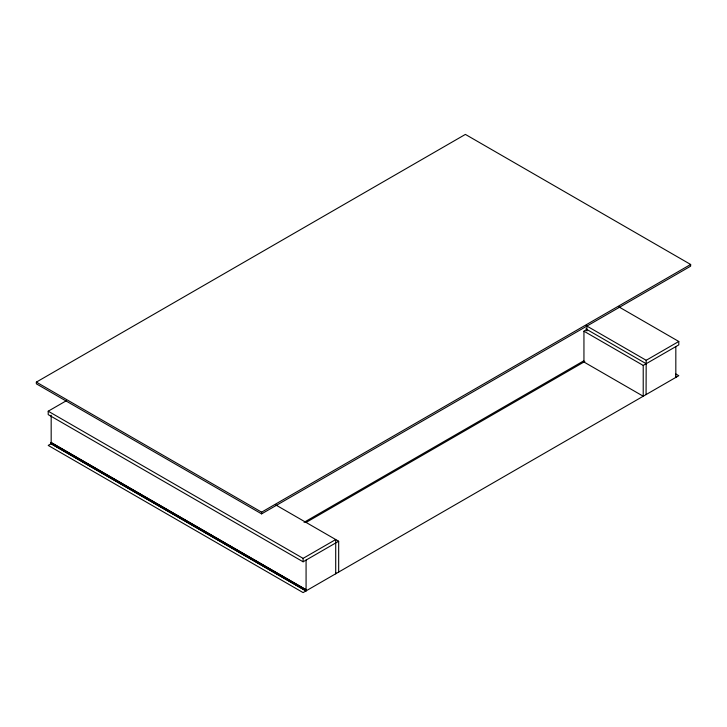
<?xml version="1.0" encoding="UTF-8"?>
<svg xmlns="http://www.w3.org/2000/svg" width="727" height="727" viewBox="0 0 727 727"><rect width="100%" height="100%" fill="white"/><g stroke="black" fill="none" stroke-linecap="round" stroke-linejoin="round"><path stroke-width="1.09" d="M36.35 382.111L465.389 134.404L690.65 264.464L690.65 266.173L261.611 513.871L36.35 383.82L36.35 382.111L261.611 512.162L690.65 264.464M338.673 572.058L338.673 541.251L303.104 561.789L48.209 414.626L48.209 411.2L66.43 400.686M306.076 589.597L305.949 590.951L51.044 443.788L51.172 442.434M51.172 442.57L306.076 589.742L51.044 442.507M306.076 560.081L306.076 590.878L51.172 443.715L48.209 445.424L303.104 592.596L678.791 375.695L675.883 374.014M583.945 331.203L643.222 365.427L643.222 396.224L583.945 362.001L583.945 331.203L586.907 329.485M304.05 522.322L583.845 360.783M306.012 522.468L584.826 361.501M48.209 411.2L303.104 558.363L335.71 539.543L335.71 573.767M646.067 394.588L646.194 360.292L678.791 341.472L678.791 344.889L643.222 365.427M335.71 572.485L335.838 573.694M675.828 376.123L675.956 377.331M618.986 306.939L678.791 341.472M585.889 325.478L646.194 360.292M585.889 328.904L646.194 363.718M275.415 504.729L338.673 541.251M675.828 346.597L675.828 377.404M586.907 325.369L586.907 330.976M303.104 558.363L303.104 561.789M261.611 512.162L261.611 513.871M51.172 415.181L51.172 443.715"/></g></svg>
